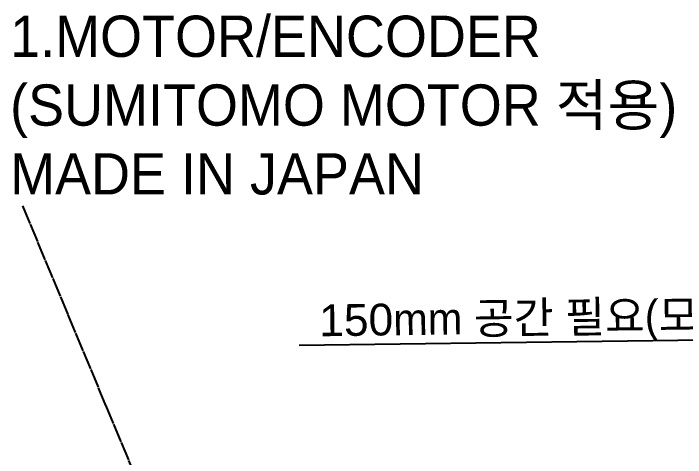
# Model space of a CAD drawing. Header units: millimetres. Extents: x -5505 to 394412, y -8522 to 584759.
# Drawn here: x 224494 to 226612, y 388367 to 389766 of the extents above; entities that cross this region are included whole.
import ezdxf

# ---------------------------------------------------------------- set-up
doc = ezdxf.new("R2010")
doc.units = ezdxf.units.MM
doc.linetypes.add('CEN', pattern=[62, 60, -1, 0, -1])
doc.layers.add('지시선', color=1, linetype='CEN', lineweight=20)
doc.layers.add('지시선문자', color=40, linetype='Continuous', lineweight=20)
doc.styles.get("Standard").update_dxf_attribs({"font": 'arial.ttf'})
doc.styles.add('돋움', font='')
doc.styles.get('돋움').set_extended_font_data('Dotum')
doc.dimstyles.new('ISO-25', dxfattribs={"dimtxt": 2.5, "dimasz": 2.5, "dimexe": 1.25, "dimexo": 0.625, "dimtad": 1, "dimtxsty": 'Standard', "dimcen": 2.5, "dimadec": 0, "dimazin": 0, "dimtfac": 1, "dimtmove": 0, "dimatfit": 3, "dimfxl": 0, "dimarcsym": 0})
doc.dimstyles.new('양쪽화살표지름', dxfattribs={"dimtxt": 3.5, "dimasz": 3.5, "dimexe": 2, "dimexo": 1.5, "dimgap": 0.8, "dimtad": 1, "dimdsep": 46, "dimtxsty": 'Standard', "dimcen": 0, "dimclrd": 1, "dimclre": 1, "dimclrt": 2, "dimazin": 2, "dimtfac": 1, "dimtmove": 0, "dimatfit": 1, "dimfxl": 0, "dimlwd": 25, "dimlwe": 25, "dimarcsym": 0})

# ---------------------------------------------------------------- blocks, each defined once
blk = doc.blocks.new('*D119')
at = {"color": 161, "lineweight": -2, "transparency": 16777216}
for p, q in [((-146, 599), (-150.7, 933.4)), ((4, 601.1), (-0.7, 935.5)), ((-250, 882), (-2255.2, 854)), ((0, 885.5), (-150, 883.4)), ((100, 886.9), (200, 888.3))]:
    blk.add_line(p, q, dxfattribs=at)
at = {"color": 161, "transparency": 16777216}
for points in [[(-250.2, 898.7), (-249.8, 865.3), (-150, 883.4)], [(99.8, 903.5), (100.2, 870.2), (0, 885.5)]]:
    blk.add_solid(points, dxfattribs=at)
at = {"color": 6, "transparency": 16777216, "insert": (-1303.5, 930.8), "char_height": 100, "attachment_point": 5, "rotation": 0.8006}
blk.add_mtext('150{\\fGulim|b0|i0|c129|p50;mm 공간 필요(모터 반대쪽)}', dxfattribs=at)
blk = doc.blocks.new('치수선_bearing_space_c2')
dim = blk.add_linear_dim(base=(-150, 883.4), p1=(12.4, 1.1), p2=(-137.6, -1), angle=180.8006, text='<>{\\fGulim|b0|i0|c129|p50;mm 공간 필요(모터 반대쪽)}', dimstyle='ISO-25', override={"dimtxt": 100, "dimasz": 100, "dimexe": 50, "dimexo": 600, "dimdec": 0, "dimclrd": 161, "dimclre": 161, "dimclrt": 6})
dim.commit()
dim.dimension.update_dxf_attribs({"geometry": '*D119', "text_midpoint": (-1303.5, 930.8)})
blk = doc.blocks.new('지시선_motor')
at = {"layer": '지시선문자', "insert": (-515.9, 1742.7), "char_height": 130, "attachment_point": 1, "style": '돋움'}
blk.add_mtext('1.MOTOR/ENCODER\\P(SUMITOMO MOTOR 적용)\\PMADE IN JAPAN', dxfattribs=at)
at = {"layer": '지시선'}
blk.add_leader([(1.3, -0.9), (-476.2, 1144.4)], dimstyle='양쪽화살표지름', override={"dimasz": 120, "dimgap": 0.8, "dimtad": 0}, dxfattribs=at)

msp = doc.modelspace()

# ---------------------------------------------------------------- block references
for name, p in [('지시선_motor', (224999.559, 388016.127)), ('치수선_bearing_space_c2', (227649.559, 387865.127))]:
    msp.add_blockref(name, p)

doc.saveas('drawing.dxf')
